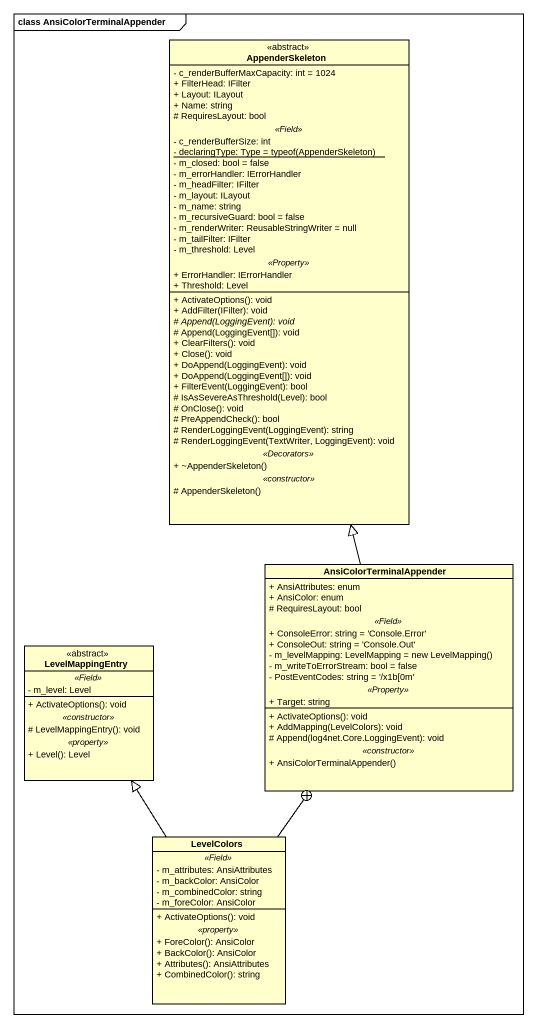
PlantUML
@startuml
mainframe class AnsiColorTerminalAppender
hide circle
hide empty members
skinparam classAttributeIconSize 0
class AppenderSkeleton <<abstract>> {
  - c_renderBufferMaxCapacity: int = 1024
  + FilterHead: IFilter
  + Layout: ILayout
  + Name: string
  # RequiresLayout: bool
  .. <<Field>> ..
  - c_renderBufferSize: int
  {static} {field} - declaringType: Type = typeof(AppenderSkeleton)
  - m_closed: bool = false
  - m_errorHandler: IErrorHandler
  - m_headFilter: IFilter
  - m_layout: ILayout
  - m_name: string
  - m_recursiveGuard: bool = false
  - m_renderWriter: ReusableStringWriter = null
  - m_tailFilter: IFilter
  - m_threshold: Level
  .. <<Property>> ..
  + ErrorHandler: IErrorHandler
  + Threshold: Level
  --
  + ActivateOptions(): void
  + AddFilter(IFilter): void
  {abstract} # Append(LoggingEvent): void
  # Append(LoggingEvent[]): void
  + ClearFilters(): void
  + Close(): void
  + DoAppend(LoggingEvent): void
  + DoAppend(LoggingEvent[]): void
  + FilterEvent(LoggingEvent): bool
  # IsAsSevereAsThreshold(Level): bool
  # OnClose(): void
  # PreAppendCheck(): bool
  # RenderLoggingEvent(LoggingEvent): string
  # RenderLoggingEvent(TextWriter, LoggingEvent): void
  .. <<Decorators>> ..
  + ~AppenderSkeleton()
  .. <<constructor>> ..
  # AppenderSkeleton()
}
class AnsiColorTerminalAppender {
  + AnsiAttributes: enum
  + AnsiColor: enum
  # RequiresLayout: bool
  .. <<Field>> ..
  + ConsoleError: string = 'Console.Error'
  + ConsoleOut: string = 'Console.Out'
  {field} - m_levelMapping: LevelMapping = new LevelMapping()
  - m_writeToErrorStream: bool = false
  - PostEventCodes: string = '/x1b[0m'
  .. <<Property>> ..
  + Target: string
  --
  + ActivateOptions(): void
  + AddMapping(LevelColors): void
  # Append(log4net.Core.LoggingEvent): void
  .. <<constructor>> ..
  + AnsiColorTerminalAppender()
}
class LevelMappingEntry <<abstract>> {
  .. <<Field>> ..
  - m_level: Level
  --
  + ActivateOptions(): void
  .. <<constructor>> ..
  # LevelMappingEntry(): void
  .. <<property>> ..
  + Level(): Level
}
class LevelColors {
  .. <<Field>> ..
  - m_attributes: AnsiAttributes
  - m_backColor: AnsiColor
  - m_combinedColor: string
  - m_foreColor: AnsiColor
  --
  + ActivateOptions(): void
  .. <<property>> ..
  + ForeColor(): AnsiColor
  + BackColor(): AnsiColor
  + Attributes(): AnsiAttributes
  + CombinedColor(): string
}
AnsiColorTerminalAppender -up-|> AppenderSkeleton
LevelColors -up-+ AnsiColorTerminalAppender
LevelColors -up-|> LevelMappingEntry
@enduml
